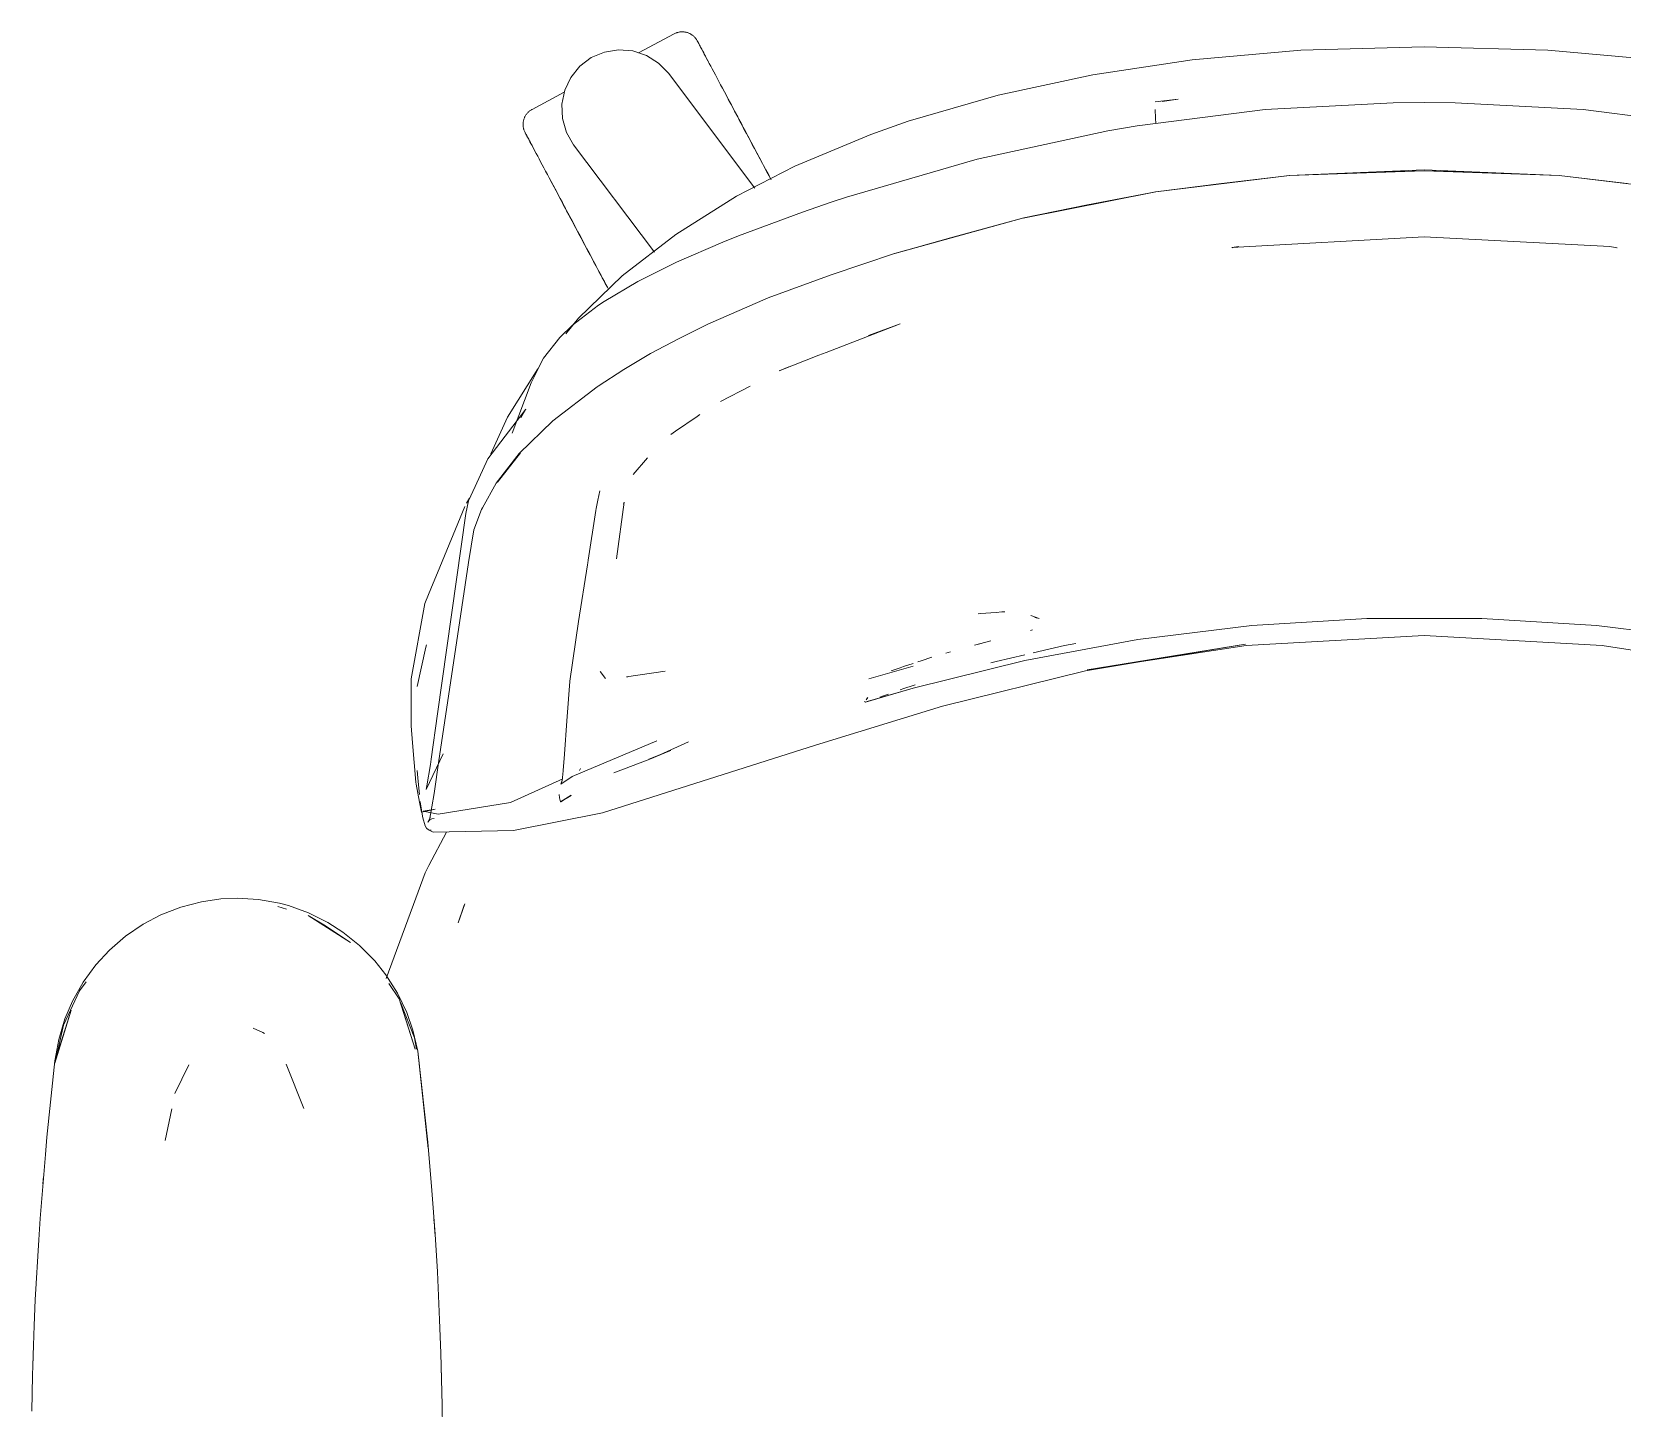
# Model space of a CAD drawing. Header units: millimetres. Extents: x 155927 to 295199, y -4084 to 97293.
# Drawn here: x 163304.2 to 163679.2, y 18210.8 to 18535.3 of the extents above; entities that cross this region are included whole.
import ezdxf

# ---------------------------------------------------------------- set-up
doc = ezdxf.new("R2010")
doc.units = ezdxf.units.MM
doc.header["$MEASUREMENT"] = 0
doc.layers.add('G-IMPT', color=8, linetype='CONTINUOUS', lineweight=9)
doc.layers.add('I-FURN', color=8, linetype='CONTINUOUS', lineweight=9)

msp = doc.modelspace()

# ---------------------------------------------------------------- linework, layer by layer
at = {"layer": 'G-IMPT'}
for p, q in [((163603.43, 18530.97), (163577.86, 18528.71)), ((163632.57, 18531.82), (163603.43, 18530.97)), ((163661.71, 18530.97), (163632.57, 18531.82)), ((163687.28, 18528.71), (163661.71, 18530.97)), ((163577.86, 18528.71), (163554.44, 18525.22)), ((163532.07, 18520.4), (163554.44, 18525.22)), ((163510.83, 18514.23), (163532.07, 18520.4)), ((163595.05, 18516.97), (163564.88, 18513.16)), ((163569.12, 18517.04), (163569.2, 18514.95)), ((163569.12, 18517.04), (163569.12, 18516.93)), ((163569.15, 18518.81), (163574.57, 18519.46)), ((163570.8, 18518.89), (163574.57, 18519.46)), ((163625.26, 18518.58), (163595.05, 18516.97)), ((163625.26, 18518.58), (163632.57, 18518.68)), ((163639.88, 18518.58), (163632.57, 18518.68)), ((163639.88, 18518.58), (163670.08, 18516.97)), ((163670.08, 18516.97), (163700.25, 18513.16)), ((163502.1, 18511.15), (163510.83, 18514.23)), ((163564.88, 18513.16), (163557.96, 18511.97)), ((163569.24, 18513.71), (163569.2, 18514.95)), ((163502.1, 18511.15), (163484.12, 18503.64)), ((163557.96, 18511.97), (163527.17, 18505.31)), ((163496.35, 18496.36), (163527.17, 18505.31)), ((163484.12, 18503.64), (163470.35, 18496.55)), ((163600.75, 18501.45), (163569.16, 18497.62)), ((163600.79, 18501.41), (163569.24, 18497.62)), ((163584.72, 18499.57), (163600.79, 18501.41)), ((163632.57, 18502.78), (163600.75, 18501.45)), ((163600.79, 18501.41), (163632.57, 18502.55)), ((163600.79, 18501.41), (163615.69, 18502.08)), ((163615.69, 18502.08), (163632.57, 18502.55)), ((163664.39, 18501.45), (163632.57, 18502.78)), ((163649.45, 18502.08), (163632.57, 18502.55)), ((163664.35, 18501.41), (163632.57, 18502.55)), ((163649.45, 18502.08), (163664.35, 18501.41)), ((163664.35, 18501.41), (163695.9, 18497.62)), ((163664.35, 18501.41), (163680.42, 18499.57)), ((163664.39, 18501.45), (163695.98, 18497.62)), ((163569.24, 18497.62), (163537.99, 18491.41)), ((163537.99, 18491.41), (163569.16, 18497.62)), ((163569.24, 18497.62), (163553.13, 18494.52)), ((163584.72, 18499.57), (163569.24, 18497.62)), ((163470.35, 18496.55), (163456.05, 18487.57)), ((163485.92, 18492.83), (163492.74, 18495.17)), ((163496.35, 18496.36), (163492.74, 18495.17)), ((163538.11, 18491.45), (163553.13, 18494.52)), ((163485.92, 18492.83), (163470.85, 18487.23)), ((163538.11, 18491.45), (163507.61, 18483.06)), ((163538.11, 18491.45), (163507.7, 18483.02)), ((163520.86, 18486.79), (163538.11, 18491.45)), ((163456.05, 18487.57), (163443.45, 18477.77)), ((163467.17, 18485.75), (163470.85, 18487.23)), ((163520.86, 18486.79), (163507.7, 18483.02)), ((163632.57, 18486.95), (163587.23, 18484.45)), ((163632.57, 18487.01), (163676.3, 18484.68)), ((163632.57, 18486.95), (163676.3, 18484.68)), ((163456.21, 18480.98), (163467.17, 18485.75)), ((163492.7, 18478.06), (163507.61, 18483.06)), ((163587.23, 18484.45), (163588.84, 18484.68)), ((163587.29, 18484.4), (163587.54, 18484.45)), ((163588.84, 18484.68), (163587.54, 18484.45)), ((163676.3, 18484.68), (163678.07, 18484.42)), ((163676.3, 18484.68), (163677.6, 18484.45)), ((163677.85, 18484.4), (163677.6, 18484.45)), ((163447.75, 18476.75), (163455.76, 18480.76)), ((163456.21, 18480.98), (163455.76, 18480.76)), ((163433.16, 18467.81), (163443.45, 18477.77)), ((163447.15, 18476.45), (163439.16, 18471.72)), ((163447.75, 18476.75), (163447.15, 18476.45)), ((163492.7, 18478.06), (163477.82, 18472.6)), ((163431.74, 18466.14), (163437.87, 18470.85)), ((163437.87, 18470.85), (163439.16, 18471.72)), ((163477.82, 18472.6), (163463.59, 18466.42)), ((163433.16, 18467.81), (163430.16, 18464.13)), ((163428.71, 18463.24), (163431.74, 18466.14)), ((163456.86, 18463.03), (163463.59, 18466.42)), ((163508.95, 18466.47), (163491.5, 18459.75)), ((163508.95, 18466.47), (163501.52, 18463.74)), ((163424.85, 18458.38), (163428.71, 18463.24)), ((163456.86, 18463.03), (163450.07, 18459.46)), ((163491.5, 18459.75), (163489.78, 18459.09)), ((163416.42, 18444.44), (163423.54, 18455.89)), ((163424.24, 18457.24), (163423.06, 18454.8)), ((163424.85, 18458.38), (163424.24, 18457.24)), ((163443.85, 18455.7), (163450.07, 18459.46)), ((163489.78, 18459.09), (163480.45, 18455.37)), ((163480.45, 18455.37), (163482.7, 18456.37)), ((163417.48, 18440.67), (163421.99, 18452.58)), ((163423.06, 18454.8), (163421.99, 18452.58)), ((163443.85, 18455.7), (163437.75, 18451.81)), ((163427.06, 18443.62), (163437.49, 18451.64)), ((163437.75, 18451.81), (163437.49, 18451.64)), ((163466.62, 18448.19), (163473.59, 18451.74)), ((163420.71, 18446.33), (163411.77, 18434.62)), ((163420.71, 18446.33), (163419.55, 18444.29)), ((163456.01, 18441.17), (163461.14, 18444.66)), ((163461.14, 18444.66), (163461.72, 18445.06)), ((163412.44, 18435.81), (163416.42, 18444.44)), ((163427.06, 18443.62), (163419.15, 18435.89)), ((163456.01, 18441.17), (163454.91, 18440.42)), ((163408.73, 18428.1), (163411.77, 18434.62)), ((163413.74, 18428.92), (163419.15, 18435.89)), ((163419.46, 18436.1), (163414.06, 18429.15)), ((163419.46, 18436.1), (163416.65, 18432.52)), ((163449.38, 18434.9), (163446.04, 18430.99)), ((163414.06, 18429.15), (163416.65, 18432.52)), ((163408.73, 18428.1), (163407.16, 18424.73)), ((163413.74, 18428.92), (163410.45, 18423.09)), ((163438.17, 18427.08), (163437.71, 18424.92)), ((163406.35, 18423.38), (163399.88, 18407.73)), ((163406.52, 18421.74), (163407.16, 18424.73)), ((163407.45, 18425.35), (163406.68, 18424.18)), ((163408.48, 18417.87), (163410.23, 18422.67)), ((163410.45, 18423.09), (163410.23, 18422.67)), ((163435.42, 18410.74), (163437.22, 18422.47)), ((163437.22, 18422.47), (163437.29, 18422.93)), ((163437.71, 18424.92), (163437.29, 18422.93)), ((163442.1, 18411.04), (163443.87, 18424.4)), ((163443.87, 18424.4), (163443.73, 18423.93)), ((163399.84, 18374.53), (163406.52, 18421.74)), ((163408.48, 18417.87), (163407.18, 18410.2)), ((163399.88, 18407.73), (163398.49, 18404.36)), ((163404.79, 18394.44), (163407.18, 18410.2)), ((163433.13, 18396.27), (163435.24, 18409.62)), ((163435.24, 18409.62), (163435.32, 18410.13)), ((163435.42, 18410.74), (163435.32, 18410.13)), ((163396.9, 18400.5), (163398.49, 18404.36)), ((163393.66, 18382.81), (163396.9, 18400.5)), ((163433.13, 18396.27), (163431.1, 18382.2)), ((163527.89, 18398.17), (163527.4, 18398.13)), ((163531.59, 18398.44), (163527.89, 18398.17)), ((163531.59, 18398.44), (163532.97, 18398.54)), ((163533.67, 18398.55), (163532.97, 18398.54)), ((163541.76, 18397.01), (163539.81, 18397.7)), ((163541.76, 18397.01), (163540.71, 18397.23)), ((163619.01, 18397.01), (163591.94, 18395.35)), ((163646.13, 18397.01), (163619.01, 18397.01)), ((163646.13, 18397.01), (163673.2, 18395.35)), ((163400.23, 18363.56), (163404.79, 18394.44)), ((163538.35, 18387.12), (163565.02, 18392.06)), ((163540.16, 18394.34), (163539.75, 18394.21)), ((163565.02, 18392.06), (163591.94, 18395.35)), ((163590.58, 18390.66), (163632.57, 18393.02)), ((163674.56, 18390.66), (163632.57, 18393.02)), ((163700.12, 18392.06), (163673.2, 18395.35)), ((163395.07, 18380.94), (163397.11, 18390.25)), ((163397.11, 18390.25), (163397.27, 18390.82)), ((163519.74, 18388.84), (163520.86, 18389.17)), ((163526.53, 18390.75), (163530.39, 18391.74)), ((163526.53, 18390.75), (163528.06, 18391.14)), ((163538.37, 18388.44), (163531.61, 18386.89)), ((163547.76, 18390.6), (163540.34, 18388.9)), ((163550.39, 18391.08), (163547.76, 18390.6)), ((163552.67, 18384.66), (163590.41, 18390.92)), ((163590.41, 18390.92), (163553.05, 18384.92)), ((163590.58, 18390.66), (163553.05, 18384.92)), ((163712.47, 18384.66), (163674.56, 18390.66)), ((163444.42, 18383.21), (163453.59, 18384.61)), ((163512.04, 18385.77), (163501.61, 18382.74)), ((163506.86, 18384.65), (163509.02, 18385.41)), ((163509.74, 18385.66), (163509.02, 18385.41)), ((163509.74, 18385.66), (163512.04, 18386.43)), ((163538.35, 18387.12), (163512.03, 18380.58)), ((163513.17, 18386.81), (163513.96, 18387.06)), ((163513.96, 18387.06), (163516.45, 18387.85)), ((163518.98, 18376.35), (163552.67, 18384.66)), ((163531.61, 18386.89), (163530.33, 18386.55)), ((163393.66, 18382.81), (163393.63, 18375.84)), ((163431.08, 18382.12), (163430.47, 18373.87)), ((163431.08, 18382.12), (163431.1, 18382.2)), ((163439.47, 18382.85), (163438.2, 18384.49)), ((163444.42, 18383.21), (163444.77, 18383.25)), ((163512.04, 18381.21), (163509.81, 18380.47)), ((163512.04, 18381.21), (163512.49, 18381.36)), ((163500.81, 18377.31), (163500.57, 18377.44)), ((163512.03, 18380.58), (163500.81, 18377.31)), ((163501.35, 18378.4), (163500.96, 18377.79)), ((163501.35, 18378.4), (163501.2, 18378.19)), ((163512.03, 18380.58), (163501.21, 18377.46)), ((163501.5, 18377.52), (163501.21, 18377.46)), ((163512.03, 18380.58), (163501.5, 18377.52)), ((163505.28, 18378.85), (163504.21, 18378.45)), ((163506.26, 18379.2), (163505.28, 18378.85)), ((163509.01, 18380.18), (163509.81, 18380.47)), ((163393.63, 18375.84), (163393.63, 18371.67)), ((163399.84, 18374.53), (163398.4, 18363.86)), ((163430.47, 18373.87), (163430.39, 18372.89)), ((163518.98, 18376.35), (163489.01, 18367.17)), ((163393.97, 18367.71), (163393.63, 18371.67)), ((163430.39, 18372.89), (163429.83, 18365.03)), ((163394.78, 18358.39), (163393.97, 18367.71)), ((163431.61, 18359.72), (163451.59, 18368.15)), ((163489.01, 18367.17), (163438.77, 18351.18)), ((163449.75, 18363.85), (163454.87, 18365.88)), ((163454.85, 18365.87), (163449.75, 18363.85)), ((163449.95, 18363.86), (163454.85, 18365.87)), ((163452.33, 18364.88), (163459.05, 18367.92)), ((163459.05, 18367.92), (163458.79, 18367.78)), ((163397.21, 18356.68), (163401.2, 18365.08)), ((163398.19, 18362.57), (163397.36, 18357.54)), ((163398.19, 18362.57), (163398.4, 18363.86)), ((163399.12, 18355.71), (163400.23, 18363.56)), ((163429.83, 18365.03), (163429.54, 18361.15)), ((163449.95, 18363.86), (163441.48, 18360.6)), ((163394.78, 18358.39), (163394.82, 18357.92)), ((163395.3, 18358.56), (163395.08, 18361.15)), ((163395.63, 18355.5), (163395.3, 18358.56)), ((163417.11, 18353.61), (163429.46, 18359.22)), ((163428.94, 18357.96), (163431.61, 18359.72)), ((163429.23, 18358.68), (163428.94, 18357.96)), ((163429.23, 18358.68), (163429.24, 18358.69)), ((163429.53, 18361.07), (163429.24, 18358.69)), ((163429.53, 18361.07), (163429.54, 18361.15)), ((163433.33, 18361.17), (163433.6, 18361.61)), ((163394.82, 18357.92), (163395.63, 18353.67)), ((163397.21, 18356.68), (163397.36, 18357.54)), ((163398.01, 18349.44), (163399.12, 18355.71)), ((163428.54, 18355.5), (163428.64, 18354.69)), ((163428.64, 18354.69), (163428.92, 18353.81)), ((163431.4, 18355.34), (163428.92, 18353.81)), ((163428.92, 18353.81), (163431.39, 18355.3)), ((163428.94, 18353.75), (163431.4, 18355.34)), ((163395.63, 18353.67), (163396.07, 18351.34)), ((163395.89, 18353.26), (163395.81, 18353.87)), ((163395.89, 18353.26), (163396.42, 18349.98)), ((163399.35, 18352.07), (163396.07, 18351.34)), ((163399.35, 18352.07), (163396.48, 18351.58)), ((163396.48, 18351.58), (163400.07, 18350.9)), ((163417.11, 18353.61), (163400.07, 18350.9)), ((163417.81, 18346.98), (163438.77, 18351.18)), ((163428.94, 18353.75), (163428.92, 18353.81)), ((163396.97, 18348.11), (163396.42, 18349.98)), ((163396.97, 18348.11), (163397.3, 18347.58)), ((163397.3, 18347.58), (163397.79, 18347.2)), ((163398.18, 18350.06), (163397.62, 18348.97)), ((163398.02, 18349.47), (163397.62, 18348.97)), ((163398.83, 18346.6), (163397.79, 18347.2)), ((163398.41, 18347.07), (163397.79, 18347.2)), ((163397.79, 18347.2), (163397.87, 18347.18)), ((163398.41, 18347.07), (163397.87, 18347.18)), ((163398.18, 18350.06), (163398.01, 18349.44)), ((163398.02, 18349.47), (163398.56, 18349.79)), ((163399.06, 18349.87), (163398.56, 18349.79)), ((163402.02, 18346.66), (163397.87, 18338.76)), ((163417.81, 18346.98), (163398.83, 18346.6)), ((163394.76, 18331.03), (163396.95, 18337)), ((163397.87, 18338.76), (163396.95, 18337)), ((163334.66, 18327.13), (163339.37, 18328.96)), ((163344.24, 18330.22), (163339.37, 18328.96)), ((163344.24, 18330.22), (163348.75, 18330.87)), ((163352.6, 18331.04), (163348.75, 18330.87)), ((163352.6, 18331.04), (163357.64, 18330.75)), ((163357.64, 18330.75), (163362.59, 18329.87)), ((163364.28, 18328.5), (163362.25, 18329.12)), ((163362.59, 18329.87), (163364.72, 18329.3)), ((163369.49, 18327.59), (163364.72, 18329.3)), ((163387.81, 18312.09), (163394.76, 18331.03)), ((163406.35, 18329.72), (163404.72, 18325.26)), ((163404.72, 18325.26), (163406.1, 18329.14)), ((163406.35, 18329.72), (163406.1, 18329.14)), ((163330.5, 18324.94), (163326.33, 18322.11)), ((163330.5, 18324.94), (163334.66, 18327.13)), ((163369.39, 18326.94), (163373.07, 18324.78)), ((163369.39, 18326.94), (163379.34, 18320.62)), ((163369.49, 18327.59), (163374, 18325.35)), ((163373.07, 18324.78), (163379.34, 18320.62)), ((163374, 18325.35), (163377.55, 18323.08)), ((163326.33, 18322.11), (163322.5, 18318.79)), ((163381.52, 18319.9), (163377.55, 18323.08)), ((163319.33, 18315.35), (163322.5, 18318.79)), ((163381.52, 18319.9), (163385.07, 18316.29)), ((163319.33, 18315.35), (163316.34, 18311.26)), ((163385.07, 18316.29), (163387.7, 18312.98)), ((163313.82, 18306.82), (163316.34, 18311.26)), ((163317.03, 18311.31), (163315.43, 18309.2)), ((163390.42, 18308.66), (163387.7, 18312.98)), ((163390.82, 18307.33), (163388.4, 18310.91)), ((163311.69, 18301.13), (163315.43, 18309.2)), ((163313.82, 18306.82), (163312.01, 18302.58)), ((163390.42, 18308.66), (163392.62, 18304.08)), ((163390.82, 18307.33), (163391.72, 18304.63)), ((163390.82, 18307.33), (163394.63, 18295.48)), ((163394.43, 18298.11), (163391.23, 18306.3)), ((163309.65, 18292.16), (163313.48, 18304.63)), ((163312.01, 18302.58), (163310.55, 18297.72)), ((163313.48, 18304.63), (163310.57, 18295.48)), ((163391.72, 18304.63), (163394.63, 18295.48)), ((163392.62, 18304.08), (163394.06, 18299.94)), ((163311.69, 18301.13), (163309.78, 18292.73)), ((163356.43, 18300.43), (163358.65, 18299.41)), ((163358.65, 18299.41), (163359.1, 18299.12)), ((163395.22, 18294.98), (163394.06, 18299.94)), ((163309.65, 18292.68), (163310.55, 18297.72)), ((163309.65, 18292.16), (163310.57, 18295.48)), ((163394.93, 18295.43), (163394.43, 18298.11)), ((163395.22, 18294.98), (163397.67, 18272.03)), ((163395.22, 18294.98), (163395.55, 18292.16)), ((163395.22, 18294.98), (163397.57, 18273.55)), ((163307.74, 18274.75), (163309.65, 18292.68)), ((163341.22, 18291.79), (163337.96, 18285.01)), ((163368.32, 18281.46), (163364.18, 18291.89)), ((163397.67, 18272.03), (163395.55, 18292.16)), ((163335.62, 18273.96), (163337.19, 18281.4)), ((163307.4, 18270.62), (163307.74, 18274.75)), ((163397.57, 18273.55), (163398.56, 18262.15)), ((163306.15, 18255.57), (163307.4, 18270.62)), ((163306.8, 18263.75), (163306.97, 18265.42)), ((163399.29, 18251.86), (163398.56, 18262.15)), ((163306.15, 18255.57), (163305.83, 18250.48)), ((163399.15, 18253.9), (163399.02, 18255.32)), ((163399.15, 18253.9), (163399.24, 18252)), ((163305.83, 18250.48), (163305.02, 18236.34)), ((163399.29, 18251.86), (163399.85, 18242.99)), ((163400.38, 18231.68), (163399.85, 18242.99)), ((163304.76, 18230.31), (163305.02, 18236.34)), ((163400.38, 18231.68), (163400.68, 18223.8)), ((163304.76, 18230.31), (163304.37, 18218.56)), ((163304.51, 18223.49), (163304.5, 18222)), ((163304.62, 18225.43), (163304.51, 18223.49)), ((163400.97, 18211.5), (163400.68, 18223.8)), ((163400.76, 18219.93), (163400.84, 18218.28)), ((163304.21, 18210.14), (163304.37, 18218.56)), ((163400.84, 18218.28), (163400.84, 18216.2)), ((163400.97, 18211.5), (163401.05, 18206.03))]:
    msp.add_line(p, q, dxfattribs=at)
at = {"layer": 'I-FURN'}
for p, q in [((163455.69, 18534.85), (163447.28, 18530.38)), ((163455.69, 18534.85), (163455.83, 18534.93)), ((163455.83, 18534.93), (163455.98, 18534.99)), ((163455.98, 18534.99), (163456.13, 18535.05)), ((163456.13, 18535.05), (163456.28, 18535.11)), ((163456.28, 18535.11), (163456.43, 18535.16)), ((163456.43, 18535.16), (163456.59, 18535.2)), ((163456.59, 18535.2), (163456.75, 18535.24)), ((163456.75, 18535.24), (163456.9, 18535.27)), ((163456.9, 18535.27), (163457.06, 18535.29)), ((163457.06, 18535.29), (163457.22, 18535.31)), ((163457.22, 18535.31), (163457.38, 18535.32)), ((163457.38, 18535.32), (163457.55, 18535.32)), ((163457.55, 18535.32), (163457.71, 18535.32)), ((163457.71, 18535.32), (163457.87, 18535.31)), ((163457.87, 18535.31), (163458.03, 18535.3)), ((163458.03, 18535.3), (163458.19, 18535.28)), ((163458.19, 18535.28), (163458.35, 18535.25)), ((163458.35, 18535.25), (163458.5, 18535.22)), ((163458.5, 18535.22), (163458.66, 18535.18)), ((163458.66, 18535.18), (163458.81, 18535.13)), ((163458.81, 18535.13), (163458.97, 18535.08)), ((163458.97, 18535.08), (163459.12, 18535.02)), ((163459.12, 18535.02), (163459.27, 18534.96)), ((163459.27, 18534.96), (163459.41, 18534.89)), ((163459.41, 18534.89), (163459.55, 18534.81)), ((163459.55, 18534.81), (163459.69, 18534.73)), ((163459.69, 18534.73), (163459.83, 18534.64)), ((163459.83, 18534.64), (163459.96, 18534.55)), ((163439.23, 18530.55), (163442.56, 18531.1)), ((163442.56, 18531.1), (163445.92, 18530.83)), ((163445.92, 18530.83), (163449.13, 18529.77)), ((163459.96, 18534.55), (163460.09, 18534.45)), ((163460.09, 18534.45), (163460.21, 18534.35)), ((163460.21, 18534.35), (163460.33, 18534.24)), ((163460.33, 18534.24), (163460.45, 18534.13)), ((163460.45, 18534.13), (163460.56, 18534.01)), ((163460.56, 18534.01), (163460.66, 18533.89)), ((163460.66, 18533.89), (163460.77, 18533.76)), ((163460.77, 18533.76), (163460.86, 18533.63)), ((163460.86, 18533.63), (163460.95, 18533.5)), ((163460.95, 18533.5), (163461.04, 18533.37)), ((163461.04, 18533.37), (163461.12, 18533.23)), ((163461.12, 18533.23), (163461.14, 18533.19)), ((163461.14, 18533.19), (163461.15, 18533.17)), ((163461.14, 18533.18), (163461.14, 18533.19)), ((163461.16, 18533.14), (163461.14, 18533.18)), ((163461.15, 18533.17), (163461.18, 18533.11)), ((163461.21, 18533.06), (163461.16, 18533.14)), ((163461.18, 18533.11), (163461.23, 18533.01)), ((163461.27, 18532.94), (163461.21, 18533.06)), ((163461.23, 18533.01), (163461.31, 18532.87)), ((163461.36, 18532.77), (163461.27, 18532.94)), ((163461.31, 18532.87), (163461.41, 18532.69)), ((163461.47, 18532.57), (163461.36, 18532.77)), ((163461.41, 18532.69), (163461.52, 18532.47)), ((163461.59, 18532.33), (163461.47, 18532.57)), ((163461.52, 18532.47), (163461.66, 18532.21)), ((163461.74, 18532.05), (163461.59, 18532.33)), ((163461.66, 18532.21), (163461.82, 18531.91)), ((163461.91, 18531.73), (163461.74, 18532.05)), ((163461.82, 18531.91), (163462, 18531.58)), ((163462.1, 18531.38), (163461.91, 18531.73)), ((163462, 18531.58), (163462.19, 18531.2)), ((163462.31, 18530.99), (163462.1, 18531.38)), ((163462.19, 18531.2), (163462.41, 18530.79)), ((163462.54, 18530.56), (163462.31, 18530.99)), ((163431.31, 18524.58), (163433.44, 18527.2)), ((163433.44, 18527.2), (163436.13, 18529.23)), ((163436.13, 18529.23), (163439.23, 18530.55)), ((163449.13, 18529.77), (163451.98, 18527.97)), ((163451.98, 18527.97), (163454.32, 18525.54)), ((163462.41, 18530.79), (163462.65, 18530.35)), ((163462.79, 18530.09), (163462.54, 18530.56)), ((163462.65, 18530.35), (163462.91, 18529.86)), ((163463.05, 18529.59), (163462.79, 18530.09)), ((163462.91, 18529.86), (163463.18, 18529.35)), ((163463.34, 18529.05), (163463.05, 18529.59)), ((163463.18, 18529.35), (163463.47, 18528.8)), ((163463.64, 18528.49), (163463.34, 18529.05)), ((163463.47, 18528.8), (163463.78, 18528.21)), ((163463.96, 18527.88), (163463.64, 18528.49)), ((163464.3, 18527.25), (163463.96, 18527.88)), ((163464.65, 18526.59), (163464.3, 18527.25)), ((163429.87, 18521.53), (163431.31, 18524.58)), ((163454.32, 18525.54), (163474.71, 18498.47)), ((163465.02, 18525.89), (163464.65, 18526.59)), ((163465.4, 18525.17), (163465.02, 18525.89)), ((163465.8, 18524.42), (163465.4, 18525.17)), ((163466.21, 18523.64), (163465.8, 18524.42)), ((163466.64, 18522.84), (163466.21, 18523.64)), ((163429.77, 18521.07), (163422.19, 18517.04)), ((163429.19, 18518.23), (163429.87, 18521.53)), ((163467.08, 18522.02), (163466.64, 18522.84)), ((163467.53, 18521.17), (163467.08, 18522.02)), ((163467.99, 18520.3), (163467.53, 18521.17)), ((163468.46, 18519.42), (163467.99, 18520.3)), ((163420.74, 18515.73), (163420.83, 18515.86)), ((163420.83, 18515.86), (163420.93, 18515.99)), ((163420.93, 18515.99), (163421.03, 18516.11)), ((163421.03, 18516.11), (163421.14, 18516.23)), ((163421.14, 18516.23), (163421.25, 18516.35)), ((163421.25, 18516.35), (163421.37, 18516.46)), ((163421.37, 18516.46), (163421.49, 18516.57)), ((163421.49, 18516.57), (163421.61, 18516.67)), ((163421.61, 18516.67), (163421.74, 18516.76)), ((163421.74, 18516.76), (163421.87, 18516.86)), ((163421.87, 18516.86), (163422.01, 18516.94)), ((163422.01, 18516.94), (163422.15, 18517.02)), ((163422.15, 18517.02), (163422.19, 18517.04)), ((163429.34, 18514.85), (163429.19, 18518.23)), ((163468.94, 18518.51), (163468.46, 18519.42)), ((163468.68, 18519), (163469.17, 18518.09)), ((163469.43, 18517.59), (163468.94, 18518.51)), ((163469.17, 18518.09), (163469.66, 18517.16)), ((163469.93, 18516.65), (163469.43, 18517.59)), ((163469.66, 18517.16), (163470.16, 18516.21)), ((163470.44, 18515.7), (163469.93, 18516.65)), ((163470.16, 18516.21), (163470.67, 18515.26)), ((163420.05, 18513.61), (163420.06, 18513.77)), ((163420.05, 18513.45), (163420.05, 18513.61)), ((163420.06, 18513.29), (163420.05, 18513.45)), ((163420.06, 18513.77), (163420.08, 18513.93)), ((163420.07, 18513.13), (163420.06, 18513.29)), ((163420.08, 18512.97), (163420.07, 18513.13)), ((163420.08, 18513.93), (163420.1, 18514.09)), ((163420.11, 18512.81), (163420.08, 18512.97)), ((163420.1, 18514.09), (163420.13, 18514.25)), ((163420.14, 18512.65), (163420.11, 18512.81)), ((163420.13, 18514.25), (163420.16, 18514.41)), ((163420.18, 18512.49), (163420.14, 18512.65)), ((163420.16, 18514.41), (163420.2, 18514.56)), ((163420.22, 18512.34), (163420.18, 18512.49)), ((163420.2, 18514.56), (163420.25, 18514.72)), ((163420.27, 18512.18), (163420.22, 18512.34)), ((163420.25, 18514.72), (163420.3, 18514.87)), ((163420.32, 18512.03), (163420.27, 18512.18)), ((163420.3, 18514.87), (163420.36, 18515.02)), ((163420.36, 18515.02), (163420.42, 18515.17)), ((163420.42, 18515.17), (163420.49, 18515.31)), ((163420.49, 18515.31), (163420.57, 18515.46)), ((163420.57, 18515.46), (163420.65, 18515.59)), ((163420.65, 18515.59), (163420.74, 18515.73)), ((163430.28, 18511.62), (163429.34, 18514.85)), ((163470.95, 18514.74), (163470.44, 18515.7)), ((163470.67, 18515.26), (163471.19, 18514.29)), ((163471.47, 18513.76), (163470.95, 18514.74)), ((163471.19, 18514.29), (163471.71, 18513.31)), ((163471.99, 18512.78), (163471.47, 18513.76)), ((163471.71, 18513.31), (163472.23, 18512.32)), ((163472.52, 18511.79), (163471.99, 18512.78)), ((163472.23, 18512.32), (163472.76, 18511.33)), ((163420.38, 18511.88), (163420.32, 18512.03)), ((163420.45, 18511.74), (163420.38, 18511.88)), ((163420.52, 18511.59), (163420.45, 18511.74)), ((163420.53, 18511.59), (163420.52, 18511.59)), ((163420.52, 18511.59), (163420.53, 18511.57)), ((163420.55, 18511.54), (163420.53, 18511.59)), ((163420.53, 18511.57), (163420.57, 18511.51)), ((163420.59, 18511.46), (163420.55, 18511.54)), ((163420.57, 18511.51), (163420.62, 18511.41)), ((163420.66, 18511.34), (163420.59, 18511.46)), ((163420.62, 18511.41), (163420.69, 18511.27)), ((163420.74, 18511.18), (163420.66, 18511.34)), ((163420.69, 18511.27), (163420.79, 18511.09)), ((163420.85, 18510.98), (163420.74, 18511.18)), ((163420.79, 18511.09), (163420.91, 18510.87)), ((163420.98, 18510.74), (163420.85, 18510.98)), ((163420.91, 18510.87), (163421.04, 18510.61)), ((163421.13, 18510.46), (163420.98, 18510.74)), ((163421.04, 18510.61), (163421.2, 18510.32)), ((163421.3, 18510.14), (163421.13, 18510.46)), ((163421.2, 18510.32), (163421.38, 18509.98)), ((163421.48, 18509.78), (163421.3, 18510.14)), ((163421.38, 18509.98), (163421.58, 18509.61)), ((163421.69, 18509.39), (163421.48, 18509.78)), ((163421.58, 18509.61), (163421.8, 18509.2)), ((163421.92, 18508.96), (163421.69, 18509.39)), ((163421.8, 18509.2), (163422.03, 18508.75)), ((163422.17, 18508.49), (163421.92, 18508.96)), ((163422.03, 18508.75), (163422.29, 18508.27)), ((163422.44, 18507.99), (163422.17, 18508.49)), ((163431.97, 18508.7), (163430.28, 18511.62)), ((163451.05, 18483.38), (163431.97, 18508.7)), ((163473.05, 18510.79), (163472.52, 18511.79)), ((163472.76, 18511.33), (163473.29, 18510.33)), ((163473.58, 18509.79), (163473.05, 18510.79)), ((163473.29, 18510.33), (163473.83, 18509.33)), ((163474.11, 18508.78), (163473.58, 18509.79)), ((163473.83, 18509.33), (163474.36, 18508.32)), ((163474.65, 18507.78), (163474.11, 18508.78)), ((163474.36, 18508.32), (163474.89, 18507.32)), ((163422.29, 18508.27), (163422.56, 18507.75)), ((163422.72, 18507.46), (163422.44, 18507.99)), ((163422.56, 18507.75), (163422.86, 18507.2)), ((163423.02, 18506.89), (163422.72, 18507.46)), ((163422.86, 18507.2), (163423.17, 18506.62)), ((163423.17, 18506.62), (163423.5, 18506)), ((163423.5, 18506), (163423.84, 18505.35)), ((163423.84, 18505.35), (163424.2, 18504.67)), ((163424.2, 18504.67), (163424.58, 18503.97)), ((163475.18, 18506.77), (163474.65, 18507.78)), ((163474.89, 18507.32), (163475.43, 18506.31)), ((163475.72, 18505.77), (163475.18, 18506.77)), ((163475.43, 18506.31), (163475.96, 18505.31)), ((163476.25, 18504.77), (163475.72, 18505.77)), ((163475.96, 18505.31), (163476.49, 18504.31)), ((163476.78, 18503.78), (163476.25, 18504.77)), ((163424.58, 18503.97), (163424.97, 18503.23)), ((163424.97, 18503.23), (163425.37, 18502.47)), ((163425.37, 18502.47), (163425.79, 18501.68)), ((163425.79, 18501.68), (163426.22, 18500.87)), ((163426.22, 18500.87), (163426.67, 18500.04)), ((163476.49, 18504.31), (163477.02, 18503.32)), ((163477.3, 18502.79), (163476.78, 18503.78)), ((163477.02, 18503.32), (163477.54, 18502.34)), ((163477.82, 18501.81), (163477.3, 18502.79)), ((163477.54, 18502.34), (163478.06, 18501.36)), ((163478.34, 18500.84), (163477.82, 18501.81)), ((163478.06, 18501.36), (163478.57, 18500.4)), ((163426.91, 18499.58), (163426.46, 18500.42)), ((163426.67, 18500.04), (163427.12, 18499.18)), ((163427.37, 18498.71), (163426.91, 18499.58)), ((163427.12, 18499.18), (163427.59, 18498.3)), ((163427.85, 18497.82), (163427.37, 18498.71)), ((163427.59, 18498.3), (163428.07, 18497.41)), ((163428.33, 18496.91), (163427.85, 18497.82)), ((163428.07, 18497.41), (163428.55, 18496.49)), ((163428.82, 18495.99), (163428.33, 18496.91)), ((163428.55, 18496.49), (163429.05, 18495.56)), ((163429.32, 18495.05), (163428.82, 18495.99)), ((163429.05, 18495.56), (163429.55, 18494.62)), ((163429.82, 18494.1), (163429.32, 18495.05)), ((163429.55, 18494.62), (163430.06, 18493.66)), ((163430.33, 18493.14), (163429.82, 18494.1)), ((163430.06, 18493.66), (163430.57, 18492.69)), ((163430.85, 18492.17), (163430.33, 18493.14)), ((163430.57, 18492.69), (163431.09, 18491.71)), ((163431.38, 18491.18), (163430.85, 18492.17)), ((163431.09, 18491.71), (163431.62, 18490.73)), ((163431.9, 18490.19), (163431.38, 18491.18)), ((163431.62, 18490.73), (163432.15, 18489.73)), ((163432.43, 18489.19), (163431.9, 18490.19)), ((163432.15, 18489.73), (163432.68, 18488.73)), ((163432.96, 18488.19), (163432.43, 18489.19)), ((163432.68, 18488.73), (163433.21, 18487.73)), ((163433.5, 18487.19), (163432.96, 18488.19)), ((163433.21, 18487.73), (163433.74, 18486.73)), ((163434.03, 18486.18), (163433.5, 18487.19)), ((163433.74, 18486.73), (163434.28, 18485.72)), ((163434.57, 18485.18), (163434.03, 18486.18)), ((163434.28, 18485.72), (163434.81, 18484.72)), ((163435.1, 18484.17), (163434.57, 18485.18)), ((163434.81, 18484.72), (163435.35, 18483.71)), ((163435.63, 18483.18), (163435.1, 18484.17)), ((163435.35, 18483.71), (163435.88, 18482.72)), ((163436.16, 18482.18), (163435.63, 18483.18)), ((163435.88, 18482.72), (163436.4, 18481.73)), ((163436.69, 18481.19), (163436.16, 18482.18)), ((163436.4, 18481.73), (163436.93, 18480.74)), ((163437.21, 18480.22), (163436.69, 18481.19)), ((163436.93, 18480.74), (163437.44, 18479.77)), ((163437.72, 18479.25), (163437.21, 18480.22)), ((163437.44, 18479.77), (163437.96, 18478.8)), ((163438.23, 18478.29), (163437.72, 18479.25)), ((163437.96, 18478.8), (163438.46, 18477.85)), ((163438.73, 18477.35), (163438.23, 18478.29)), ((163438.46, 18477.85), (163438.96, 18476.92)), ((163439.23, 18476.42), (163438.73, 18477.35)), ((163438.96, 18476.92), (163439.45, 18475.99)), ((163439.71, 18475.5), (163439.23, 18476.42)), ((163439.45, 18475.99), (163439.93, 18475.09)), ((163439.93, 18475.09), (163440.03, 18474.9))]:
    msp.add_line(p, q, dxfattribs=at)

doc.saveas('drawing.dxf')
